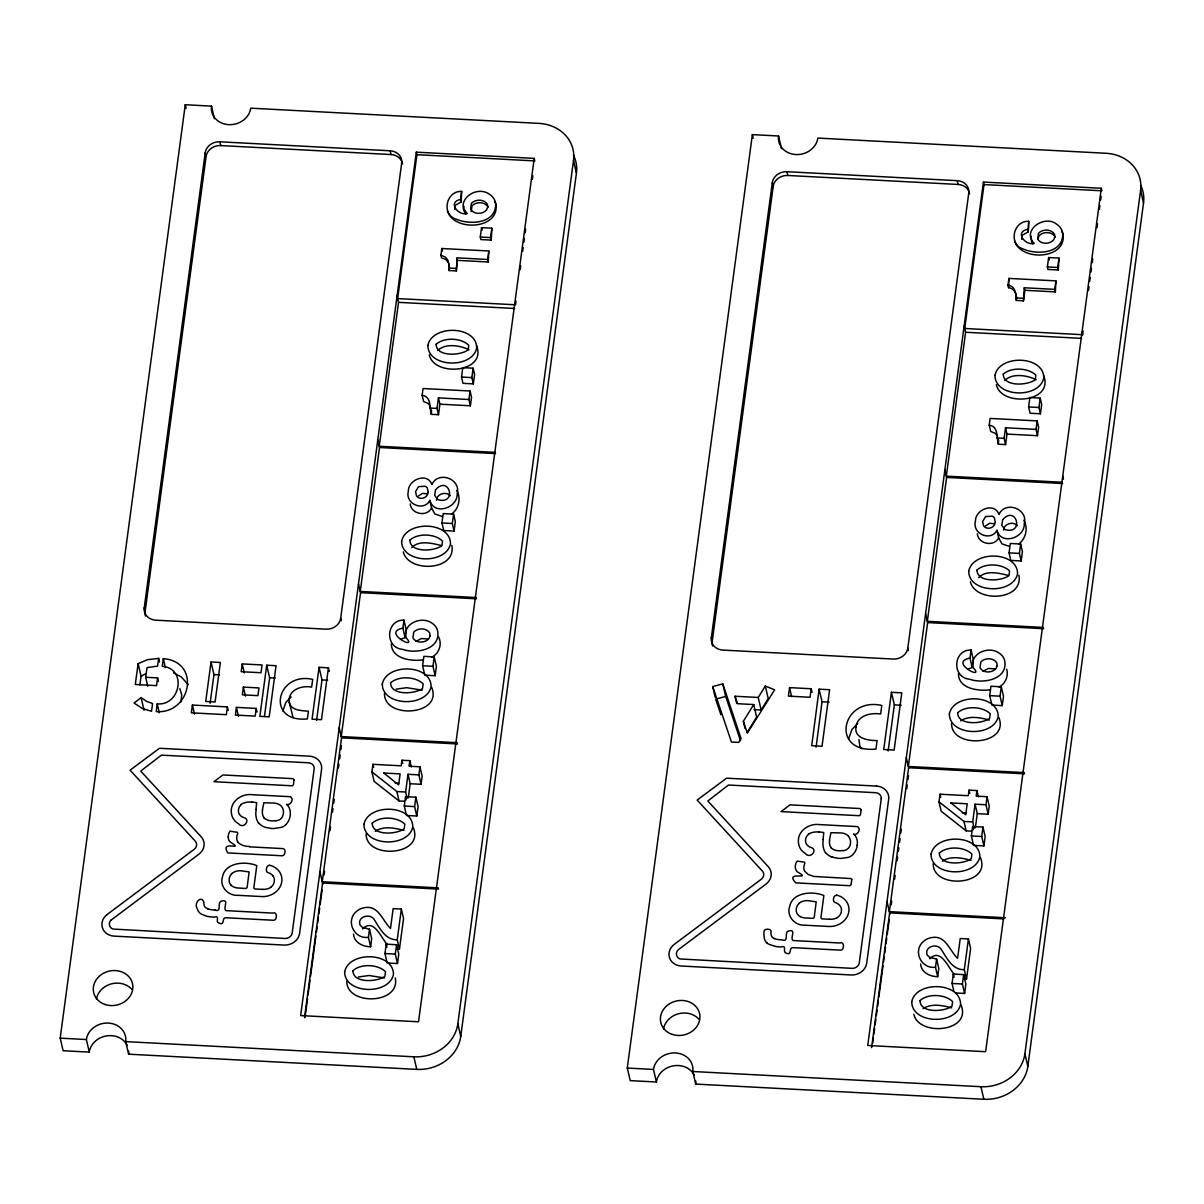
<?xml version="1.0" encoding="UTF-8"?>
<svg xmlns="http://www.w3.org/2000/svg" width="1204" height="1204" viewBox="0 0 1204 1204"><rect width="100%" height="100%" fill="white"/><g stroke="black" fill="none" stroke-linecap="round" stroke-linejoin="round"><path stroke-width="1.5" d="M391.315 643.824C391.481 658.889 411.091 661.372 422.619 659.942M958.399 673.728C958.565 688.778 978.19 691.262 989.703 689.832M289.246 702.218C287.59 690.088 301.737 684.986 311.64 687.153L312.679 679.372C276.213 671.275 265.332 722.897 307.381 718.938L308.405 711.233C301.677 710.526 290.932 710.751 289.246 702.218L293.099 717.614M858.904 739.482L859.897 746.345L861.944 748.828M463.961 206.245L463.871 209.135L467.197 213.575C457.595 215.832 447.542 201.685 460.56 199.488L461.644 191.406C446.112 190.623 440.845 214.824 456.557 219.309C470.252 225.103 495.913 223.628 495.672 204.078M1031.045 236.135L1031.542 241.583L1032.851 243.855M1062.756 233.967C1063.012 253.532 1037.336 254.992 1023.641 249.198C1007.929 244.713 1013.196 220.513 1028.728 221.295L1028.231 231.89L1022.346 235.201L1021.729 239.31M346.827 981.29C346.571 1005.897 400.691 1004.497 395.258 977.844M366.136 833.77C365.655 859.942 425.042 855.713 413.288 827.63M384.467 693.474C384.001 719.646 443.373 715.417 431.634 687.333M933.22 863.674C932.754 889.831 992.126 885.617 980.387 857.519M951.566 723.378C951.085 749.535 1010.472 745.306 998.718 717.223M439.896 404.183L438.497 414.703L431.303 414.327C429.241 407.704 431.709 396.583 422.152 395.288L423.055 388.516L470.072 390.999L471.532 397.29L470.388 405.778L439.896 404.183L438.437 397.892L468.928 399.502L470.388 405.778M431.303 414.327L431.514 410.037M457.776 260.395L488.282 261.99L487.695 259.477L457.204 257.867L456.376 270.915L449.182 270.539L448.806 263.721M449.182 270.539L449.393 266.25L447.753 259.944L445.209 256.994L440.905 255.263L441.808 248.506L488.824 250.989L488.282 261.99M1006.995 434.072L1005.581 444.607L998.387 444.231C996.34 437.609 998.793 426.472 989.236 425.178L990.139 418.42L1037.156 420.903L1038.631 427.179L1037.487 435.682L1006.995 434.072L1005.536 427.781L1036.027 429.392L1037.487 435.682M998.387 444.231L998.598 439.927M1024.875 290.284L1023.46 300.819L1016.281 300.443C1016.01 294.483 1015.694 286.055 1008.004 285.167L1008.907 278.41L1055.923 280.878L1055.366 291.895L1024.875 290.284L1024.288 287.771L1054.779 289.381L1055.366 291.895M1016.281 300.443C1017.576 294.95 1014.566 288.403 1008.591 287.681L1008.004 285.167M816.086 747.202L822.046 701.751L819.126 689.185L829.616 689.726L822.031 746.254L811.722 745.712L819.126 689.185M262.382 810.202L263.827 802.797L273.428 803.038A11.303 9.873 -13.1 0 1 281.254 806.063A12.115 10.58 -13.1 0 1 283.211 814.551L282.473 816.613A8.097 7.074 -13.1 0 1 280.442 819.081A7.104 6.201 -13.1 0 1 278.997 820.014L275.972 820.932M316.577 720.368L322.01 679.914L319.075 667.332L328.421 667.829L329.264 671.426M829.481 840.091L830.926 832.701L840.527 832.927A11.303 9.873 -13.1 0 1 848.594 836.208M60.2 1038.149L185.265 104.733L211.468 106.118A19.911 17.398 -13.1 0 0 228.76 124.644A19.911 17.398 -13.1 0 0 250.748 108.179L538.91 123.38A39.807 34.796 -13.1 0 1 573.51 160.448L576.43 173.03L460.741 1036.433A39.807 34.796 -13.1 0 1 416.765 1069.378L128.617 1054.177L125.683 1041.611A19.911 17.398 -13.1 0 0 108.39 1023.069A19.911 17.398 -13.1 0 0 86.387 1039.534L60.2 1038.149L63.12 1050.731L89.307 1052.1A19.911 17.398 -13.1 0 1 106.238 1035.952A19.911 17.398 -13.1 0 1 127.233 1045.433M145.518 616.117A13.274 11.604 -13.1 0 1 145.112 611.602L144.239 607.824L205.207 152.788A13.274 11.604 -13.1 0 1 219.865 141.801L390.141 150.786A13.274 11.604 -13.1 0 1 401.669 163.142L340.702 618.179L341.289 620.707M145.112 611.602L206.08 156.55L205.207 152.788M145.654 677.28L157.573 677.912L156.55 685.618L135.269 684.489L138.144 663.675L147.505 659.672L158.627 658.392L157.589 666.098L147.023 667.633L145.654 677.28L147.746 686.265M157.227 703.888L156.204 711.594C190.894 714.363 201.474 661.673 163.292 658.633L162.269 666.339C187.312 668.31 180.48 705.98 157.227 703.888L159.319 712.873M192.399 705.047L191.346 712.828L226.337 714.664L227.375 706.898L192.399 705.047L194.476 714.032M211.031 661.989L205.733 701.481L215.095 701.977L220.377 662.486L211.031 661.989L213.951 674.556L210.113 703.286M236.42 707.365L235.382 715.071L255.173 716.124L256.211 708.419L236.42 707.365L238.512 716.35M242.245 663.916L241.191 671.697L260.997 672.735L262.036 664.954L242.245 663.916L244.337 672.901M243.374 687.108L242.335 694.813L257.927 695.641L258.95 687.935L243.374 687.108L245.465 696.093M266.701 665.21L259.853 716.365L269.199 716.862L276.062 665.692L266.701 665.21L269.636 677.777L264.489 716.154M255.97 809.464L256.693 802.692L251.892 801.894M319.075 667.332L312.047 719.179L321.483 719.676L328.421 667.829M416.328 152.171L300.654 1015.574L418.525 1021.79L534.215 158.371L416.328 152.171L416.915 154.684L397.636 298.577L515.523 304.793L516.019 301.105M397.049 296.064L398.524 302.354L379.23 446.263L495.25 452.373M377.77 439.972L379.531 447.512L360.252 591.42L476.257 597.53M358.491 583.88L360.538 592.669L341.259 736.577L457.264 742.687M339.212 727.773L341.545 737.826L322.266 881.734L438.271 887.86M304.522 1017.666L322.567 882.999L438.572 889.109M305.063 1017.079L307.532 998.643M308.028 994.94L310 980.191M310.497 976.489L315.93 935.914M316.426 932.212L317.164 926.689M317.66 923.001L318.413 917.463M318.894 913.776L319.647 908.237M320.144 904.55L322.115 889.786M324.087 875.022L324.583 871.335M330.031 830.745L330.513 827.058M332.5 812.294L332.996 808.606M333.734 803.068L334.23 799.381M338.429 768.017L338.926 764.329M339.663 758.791L340.16 755.104M340.898 749.565L341.394 745.878M404.318 801.262L399.081 800.991L374.113 781.351L371.916 771.914L372.939 764.314L401.203 765.819L401.955 760.251L409.811 760.657L411.271 766.948M402.888 628.187L403.972 620.12C385.807 619.624 384.347 647.978 402.888 649.407C416.689 654.404 441.928 649.031 437.398 629.888A15.742 13.756 -13.1 0 0 432.101 623.205C421.656 615.515 402.001 623.597 406.184 637.879C418.631 651.198 380.84 632.296 402.888 628.187L405.086 637.623L400.721 639.324M454.645 209.421L455.247 205.297L461.147 202.001L461.644 191.406M405.086 637.623L406.169 629.541L403.972 620.12M438.497 414.703L437.022 408.427L438.437 397.892M456.376 270.915L457.204 257.867M353.509 934.123C354.096 942.536 363.036 946.856 370.606 946.75L368.409 937.329L369.493 929.187L362.404 927.366L360.131 925.169C356.7 916.951 369.869 912.722 374.113 919.45C379.787 928.058 385.145 940.068 397.23 939.812L399.427 949.234L396.899 948.933M370.606 946.75L371.69 938.608L369.493 929.187M407.072 798.297L405.613 792.021L407.99 774.307L418.872 774.879L421.054 784.301L410.173 783.729L407.99 774.307M409.811 760.657L409.074 766.226L419.955 766.797L422.137 776.234L421.054 784.301M422.604 665.752L423.868 656.346L434.208 656.902L436.405 666.324L435.156 675.715L424.801 675.173L422.604 665.752L432.958 666.294L435.156 675.715M441.973 522.972L443.222 513.581L453.577 514.123L455.323 521.663L454.074 531.069L443.719 530.512L441.973 522.972L452.313 523.514L454.074 531.069M461.523 377.048L462.787 367.656L473.127 368.198L474.587 374.489L473.322 383.88L462.983 383.339L461.523 377.048L471.863 377.604L473.322 383.88M480.276 237.037L481.54 227.646L491.879 228.188L491.217 240.093L480.863 239.551L480.276 237.037L490.63 237.579L491.217 240.093M406.109 813.904L404.273 806.048L405.537 796.657L415.877 797.198L418.074 806.62L416.81 816.026L406.47 815.469M387.161 962.989L384.964 953.568L386.228 944.162L396.567 944.719L398.765 954.14L397.501 963.531L388.892 963.08M408.276 797.906L410.173 783.729M432.958 666.294L434.208 656.902M452.313 523.514L453.577 514.123M468.928 399.502L470.072 390.999M471.863 377.604L473.127 368.198M487.695 259.477L488.824 250.989M490.63 237.579L491.879 228.188M416.81 816.026L414.612 806.59L415.877 797.198M418.872 774.879L419.955 766.797M397.501 963.531L395.318 954.11L396.567 944.719M397.23 939.812L401.353 909.05L393.151 908.614L390.502 928.419C382.556 920.955 378.613 905.047 364.767 907.65A13.906 12.16 -13.1 0 0 356.685 911.277C345.172 920.473 353.886 939.391 368.409 937.329M399.427 949.234L403.551 918.486L401.353 909.05M520.218 269.741L520.715 266.054M522.687 251.29L523.183 247.603M523.921 242.064L524.417 238.377M525.155 232.839L525.651 229.151M532.334 179.336L532.815 175.649M460.741 1036.433L457.821 1023.867L573.51 160.448M627.284 1068.053L752.365 134.622L778.552 136.007A19.911 17.398 -13.1 0 0 795.859 154.548A19.911 17.398 -13.1 0 0 817.847 138.084L1105.994 153.269A39.807 34.796 -13.1 0 1 1140.594 190.352L1143.529 202.919L1027.84 1066.338A39.807 34.796 -13.1 0 1 983.849 1099.267L695.701 1084.082L692.782 1071.5A19.911 17.398 -13.1 0 0 675.474 1052.958A19.911 17.398 -13.1 0 0 653.486 1069.423L627.284 1068.053L630.219 1080.62L656.406 1082.005A19.911 17.398 -13.1 0 1 673.337 1065.841A19.911 17.398 -13.1 0 1 694.317 1075.338M712.602 646.021A13.274 11.604 -13.1 0 1 712.211 641.491L711.323 637.729L772.306 182.677A13.274 11.604 -13.1 0 1 786.964 171.705L957.225 180.675A13.274 11.604 -13.1 0 1 968.769 193.031L907.801 648.083L908.373 650.596M712.211 641.491L773.179 186.454L772.306 182.677M789.553 687.619L788.409 696.123L810.066 697.266L811.21 688.763L789.553 687.619L791.63 696.604M823.069 839.369L823.777 832.581L818.976 831.798M891.442 692.3L883.736 749.505L894.136 750.062L901.796 692.842L891.442 692.3L894.361 704.867L888.146 751.01M983.427 182.06L867.738 1045.478L985.624 1051.694L1101.299 188.275L983.427 182.06L984.014 184.573L964.735 328.481L1082.607 334.697L1083.103 331.01M964.148 325.968L965.608 332.244L946.329 476.152L1062.334 482.262M944.869 469.861L946.615 477.416L927.336 621.309L1043.341 627.434M925.59 613.769L927.637 622.573L908.343 766.466L1024.363 772.592M906.296 757.677L908.644 767.731L889.365 911.639L1005.37 917.749M871.606 1047.57L889.651 912.888L1003.79 918.908M872.644 1043.296L873.382 1037.758M873.878 1034.07L874.616 1028.532M875.112 1024.845L875.85 1019.306M876.346 1015.619L877.099 1010.081M877.581 1006.394L878.333 1000.855M878.83 997.168L883.029 965.804M883.525 962.116L884.263 956.578M884.759 952.891L885.497 947.352M885.994 943.665L886.731 938.127M887.228 934.439L889.199 919.675M891.186 904.926L891.682 901.239M894.647 879.101L895.144 875.398M897.115 860.649L897.612 856.962M898.35 851.424L898.846 847.736M899.584 842.198L900.08 838.511M900.818 832.972L901.314 829.285M906.762 788.695L907.244 785.008M907.997 779.47L908.493 775.782M971.402 831.151L966.165 830.88L941.197 811.24L939 801.819L940.023 794.219L968.302 795.709L969.039 790.14L976.911 790.561L978.37 796.852M1008.591 287.681L1008.907 278.41M969.972 658.091L971.056 650.009C952.906 649.528 951.446 677.867 969.972 679.297C983.788 684.293 1009.027 678.936 1004.482 659.792A15.742 13.756 -13.1 0 0 999.185 653.11C988.755 645.404 969.1 653.501 973.284 667.784C985.73 681.103 947.924 662.185 969.972 658.091L972.17 667.513L967.82 669.213M1028.231 231.89L1028.728 221.295M972.17 667.513L973.253 659.446L971.056 650.009M1005.581 444.607L1004.121 438.316L1005.536 427.781M1023.46 300.819L1024.288 287.771M920.609 964.028C921.195 972.426 930.135 976.745 937.69 976.655L935.493 967.218L936.592 959.076L929.488 957.255L927.215 955.058C923.784 946.841 936.953 942.612 941.212 949.354C946.871 957.948 952.244 969.957 964.314 969.702L966.511 979.138L963.983 978.822M937.69 976.655L938.789 968.513L936.592 959.076M974.171 828.201L972.697 821.911L975.074 804.197L985.956 804.769L988.153 814.205L977.272 813.633L975.074 804.197M976.911 790.561L976.158 796.13L987.039 796.702L989.236 806.123L988.153 814.205M989.703 695.641L990.967 686.25L1001.307 686.792L1003.504 696.228L1002.24 705.619L991.9 705.077L989.703 695.641L1000.042 696.183L1002.24 705.619M1009.057 552.877L1010.322 543.471L1020.661 544.027L1022.422 551.567L1021.158 560.959L1010.818 560.417L1009.057 552.877L1019.412 553.419L1021.158 560.959M1028.607 406.952L1029.871 397.561L1040.211 398.103L1041.686 404.393L1040.422 413.785L1030.082 413.243L1028.607 406.952L1038.962 407.494L1040.422 413.785M1047.375 266.927L1048.639 257.536L1058.978 258.077L1058.301 269.997L1047.962 269.455L1047.375 266.927L1057.714 267.484L1058.301 269.997M971.372 835.937L972.621 826.546L982.961 827.088L985.158 836.524L983.909 845.915L973.554 845.374L971.372 835.937L981.711 836.494L983.909 845.915M953.884 991.313L952.063 983.457L953.312 974.066L963.667 974.608L965.864 984.044L964.6 993.435L955.976 992.984M975.375 827.795L977.272 813.633M1000.042 696.183L1001.307 686.792M1019.412 553.419L1020.661 544.027M1036.027 429.392L1037.156 420.903M1038.962 407.494L1040.211 398.103M1054.779 289.381L1055.923 280.878M1057.714 267.484L1058.978 258.077M981.711 836.494L982.961 827.088M985.956 804.769L987.039 796.702M964.6 993.435L962.402 983.999L963.667 974.608M964.314 969.702L968.437 938.954L960.25 938.518L957.586 958.324C949.64 950.844 945.697 934.936 931.866 937.555A13.906 12.16 -13.1 0 0 923.769 941.167C912.256 950.362 920.985 969.28 935.493 967.218M966.511 979.138L970.635 948.376L968.437 938.954M1088.536 290.42L1089.033 286.733M1089.77 281.194L1090.267 277.507M1091.02 271.969L1091.501 268.281M1092.254 262.743L1092.75 259.056M1096.949 227.691L1097.446 224.004M1099.418 209.24L1099.914 205.553M1100.652 200.014L1101.148 196.327M1027.84 1066.338L1024.905 1053.771L1140.594 190.352M139.875 684.925L141.064 676.242L138.144 663.675M180.811 702.158L181.744 695.129L179.893 688.658M282.85 710.917L285.89 702.338L291.157 696.996M848.594 738.94L851.935 729.473L857.745 723.574M436.375 500.127C437.157 493.685 445.947 491.172 450.311 495.702M1003.459 530.016C1004.241 523.589 1013.031 521.061 1017.41 525.606M1037.968 238.558L1039.112 235.743C1043.206 231.394 1051.769 231.394 1055.05 236.706M758.234 697.462L765.308 686.039L774.669 689.847L747.308 733.131L743.35 721.286L753.734 704.551L737.48 703.693L735.027 696.243L758.234 697.462L761.154 710.029L754.02 709.653M761.154 710.029L768.227 698.606L765.308 686.039M747.217 732.333L756.654 717.117L753.734 704.551M437.624 350.56C445.39 342.944 460.063 345.367 469.033 349.762M411.693 547.639C418.887 539.889 432.131 543.245 441.176 545.517M1004.723 380.464C1012.474 372.834 1027.162 375.257 1036.132 379.666M978.777 577.544C985.971 569.793 999.23 573.149 1008.275 575.422M429.903 500.397C433.756 515.809 457.836 508.148 457.174 493.76C461.282 478.756 438.06 470.553 431.905 484.535C427.48 471.968 408.111 479.463 408.337 491.247C404.815 504.04 423.808 511.986 429.903 500.397L431.529 507.937C427.059 517.299 411.256 514.289 410.218 503.919M997.002 530.302C1000.855 545.713 1024.935 538.053 1024.273 523.665C1028.366 508.66 1005.144 500.458 998.989 514.439C994.564 501.857 975.195 509.367 975.436 521.151C971.899 533.944 990.892 541.875 997.002 530.302L998.628 537.842C994.158 547.188 978.34 544.193 977.317 533.823M362.585 928.916C373.977 917.508 381.126 938.217 387.417 944.688M929.669 958.82C941.061 947.397 948.21 968.106 954.516 974.578M110.918 920.217L198.675 854.373A14.117 12.341 -13.1 0 0 201.279 836.915L140.718 771.087L161.381 755.134L308.645 762.794A6.607 5.764 -13.1 0 1 314.184 768.709L292.166 933.13A6.607 5.764 -13.1 0 1 285.213 938.473L112.935 929.052A6.261 5.478 -13.1 0 1 110.587 927.381L109.955 926.418A6.622 5.779 -13.1 0 1 110.858 920.187M418.39 496.003L422.559 493.369L427.239 493.821M985.474 525.907L989.658 523.258L994.338 523.725M230.16 831.227L237.429 832.31L237.745 833.695A7.856 6.863 -13.1 0 0 236.932 835.937L236.782 836.961A8.594 7.51 -13.1 0 0 236.767 837.894L236.782 838.977A7.585 6.637 -13.1 0 0 237.474 841.144L237.775 841.641M808.561 834.417L808.065 834.839A7.901 6.908 -13.1 0 0 806.514 836.765L806.229 837.307A10.023 8.759 -13.1 0 0 805.566 839.715L805.506 840.693A8.488 7.42 -13.1 0 0 806.575 844.26A9.587 8.368 -13.1 0 0 807.523 845.419A8.624 7.54 -13.1 0 0 810.999 847.481C818.359 849.527 810.337 859.837 805.145 853.35C801.322 851.153 798.703 846.999 798.448 842.589C797.078 831.121 809.013 823.1 819.548 824.605L857.594 826.606C862.094 829.737 856.194 836.088 853.606 834.357M415.967 641.476L421.219 638.556L427.631 638.933M983.051 671.38L988.318 668.461L994.73 668.822M451.651 514.018C458.874 508.946 461.222 497.914 456.752 490.344M1018.75 543.922C1025.974 538.85 1028.306 527.819 1023.836 520.248M270.945 887.077L271.442 886.686A8.563 7.48 -13.1 0 0 273.489 884.082L273.94 882.968A11.303 9.873 -13.1 0 0 274.346 880.907L274.331 879.371A8.985 7.841 -13.1 0 0 272.872 875.805M141.124 697.658L134.05 703.016L142.569 708.629L151.538 711.278L152.577 703.512L146.918 701.556L141.124 697.658L144.044 710.24M107.066 914.573L194.25 849.287A6.607 5.764 -13.1 0 0 195.259 841.144L130.077 770.184L159.485 748.271L309.368 756.172A14.117 12.341 -13.1 0 1 321.573 769.326L299.6 933.356A14.117 12.341 -13.1 0 1 284.144 945.08L113.748 936.095A14.117 12.326 -13.1 0 1 102.37 927.682A14.117 12.326 -13.1 0 1 107.066 914.573M375.257 831.302C383.459 825.688 394.972 827.976 403.927 830.474M960.687 720.895C968.889 715.281 980.402 717.569 989.357 720.082M942.356 861.206C950.558 855.577 962.071 857.865 971.011 860.378M923.047 1008.711C931.249 1003.098 942.762 1005.385 951.717 1007.899M837.231 917.538L838.541 916.575A8.563 7.48 -13.1 0 0 840.588 913.986L841.039 912.858A11.303 9.873 -13.1 0 0 841.43 910.796L841.43 909.276A8.985 7.841 -13.1 0 0 839.971 905.709A10.4 9.09 -13.1 0 0 835.772 902.744C831.979 902.714 833.213 895.054 836.268 895.385M431.845 657.098C438.286 654.043 441.627 646.096 439.58 639.324A15.742 13.756 -13.1 0 0 438.361 636.735M998.944 687.002C1005.385 683.947 1008.726 675.986 1006.679 669.213M141.064 676.242L145.534 673.909M396.146 689.155L406.726 687.695L422.258 690.178M358.506 976.971L369.086 975.511L384.618 977.994M712.723 686.581L722.791 683.872L741.077 738.669L738.759 742.401L731.445 742.025L712.723 686.581L715.236 697.357M740.46 740.641L725.711 696.439L715.658 699.148L720.91 714.74M1027.644 229.377C1014.626 231.589 1024.679 245.736 1034.281 243.464C1021.052 230.4 1044.801 214.011 1056.856 224.395A15.742 13.756 -13.1 0 1 1062.154 231.078C1070.988 258.664 1021.684 263.044 1014.46 240.875M843.071 850.837L846.081 849.919A7.104 6.201 -13.1 0 0 847.074 849.317A8.097 7.074 -13.1 0 0 849.572 846.502L850.31 844.44A12.145 10.61 -13.1 0 0 848.474 836.298M416.915 154.684L534.802 160.9L534.215 158.371M984.014 184.573L1101.886 190.789L1101.299 188.275M206.08 156.55A13.274 11.604 -13.1 0 1 220.753 145.579L391.014 154.548A13.274 11.604 -13.1 0 1 402.512 163.864M773.179 186.454A13.274 11.604 -13.1 0 1 787.837 175.468L958.113 184.453A13.274 11.604 -13.1 0 1 969.596 193.769M448.595 268.025L455.789 268.402M1015.694 297.93L1022.873 298.306M398.524 302.354L514.529 308.465M965.608 332.244L1081.613 338.369M429.843 408.036L437.022 408.427M996.927 437.94L1004.121 438.316M379.531 447.512L495.536 453.622M946.615 477.416L1062.62 483.526M360.538 592.669L476.543 598.794M927.637 622.573L1043.642 628.684M894.361 704.867L901.269 705.228M822.046 701.751L829.044 702.128M322.01 679.914L327.608 680.2M213.951 674.556L219.564 674.857M269.636 677.777L275.249 678.078M341.545 737.826L457.565 743.952M908.644 767.731L1024.649 773.841M876.467 786.077L726.569 778.175L697.161 800.073L762.343 871.034A6.607 5.764 -13.1 0 1 761.334 879.191L674.15 944.463A14.117 12.326 -13.1 0 0 669.454 957.571A14.117 12.326 -13.1 0 0 680.832 965.999L851.228 974.969A14.117 12.341 -13.1 0 0 866.684 963.245L888.672 799.23A14.117 12.341 -13.1 0 0 876.467 786.077M395.062 782.931L398.69 783.127M962.162 812.835L965.789 813.031M371.916 771.914L396.884 791.555L405.613 792.021M939 801.819L963.968 821.444L972.697 821.911M404.273 806.048L414.612 806.59M249.514 846.848L283.301 848.624C286.296 849.016 285.167 855.924 282.248 855.788L227.782 852.914C219.113 838.962 246.188 852.191 229.964 841.792A9.843 8.609 -13.1 0 1 228.233 837.668L228.203 836.629M262.382 889.395L254.766 888.973L253.803 888.01L256.783 865.646C246.654 861.131 225.374 861.808 222.514 876.768C219.248 886.46 228.083 896.002 237.85 895.309L261.78 896.574A18.12 15.833 -13.1 0 0 281.51 883.029A18.12 15.833 -13.1 0 0 269.305 865.134M829.466 919.284L821.85 918.878L820.902 917.915L823.867 895.535C813.754 891.02 792.458 891.697 789.598 906.657C786.438 916.078 794.73 925.59 804.317 925.184M804.949 925.214L828.879 926.478A18.12 15.833 -13.1 0 0 848.594 912.918A18.12 15.833 -13.1 0 0 836.389 895.024M214.974 910.058C222.108 912.888 216.946 902.172 221.31 901.149C230.039 898.56 222.439 908.358 225.961 910.645L272.571 913.099C277.703 910.856 277.356 920.639 273.489 920.262L225.389 917.719C221.702 918.125 225.043 926.373 218.556 922.851C215.2 922.083 220.482 914.92 214.041 917.132A39.762 34.735 -13.1 0 1 206.426 916.169L201.354 914.137A11.483 10.038 -13.1 0 1 200.225 913.339A11.062 9.662 -13.1 0 1 197.366 908.975C193.257 903.301 201.414 894.497 203.927 902.368A11.197 9.782 -13.1 0 0 203.852 903.873L204.319 905.92A5.719 4.997 -13.1 0 0 205.478 907.5L207.946 908.869M384.964 953.568L395.318 954.11M952.063 983.457L962.402 983.999M125.683 1041.611L413.845 1056.796A39.807 34.796 -13.1 0 0 457.821 1023.867M692.782 1071.5L980.929 1086.7A39.807 34.796 -13.1 0 0 1024.905 1053.771M1009.253 546.345L1001.999 543.892L998.628 537.842M442.154 516.456L434.915 513.988L431.529 507.937M269.169 865.48C266.129 865.164 264.88 872.825 268.688 872.855A10.4 9.09 -13.1 0 1 272.887 875.805M774.804 946.299L768.438 944.026A11.483 10.038 -13.1 0 1 766.978 942.943M831.874 857.022L837.984 858.286A33.276 29.077 -13.1 0 0 840.994 858.422L848.323 857.383A10.46 9.135 -13.1 0 0 852.567 854.855A17.864 15.607 -13.1 0 0 857.263 845.298M173.496 672.901L181.292 676.919L188.245 684.715M774.443 938.533L772.562 937.389A5.719 4.997 -13.1 0 1 771.403 935.809L770.951 933.777A11.197 9.782 -13.1 0 1 771.027 932.272C772.486 928.209 762.719 927.983 764.043 932.468A28.189 24.637 -13.1 0 0 763.908 934.259L764.299 938.413A11.303 9.873 -13.1 0 0 766.933 942.988M800.208 916.545L799.938 916.379A9.948 8.699 -13.1 0 1 798.041 914.829L797.665 914.393A8.548 7.48 -13.1 0 1 796.416 911.879L796.205 910.164A11.197 9.782 -13.1 0 1 797.319 905.679A8.849 7.736 -13.1 0 1 799.305 903.331M286.522 804.453C289.11 806.183 294.995 799.832 290.51 796.717L252.449 794.715C241.733 793.135 229.678 801.548 231.409 813.167C231.815 817.561 234.569 821.625 238.467 823.686C243.72 829.932 251.019 819.232 243.915 817.591A8.624 7.54 -13.1 0 1 240.424 815.529A9.587 8.368 -13.1 0 1 239.491 814.356A8.488 7.42 -13.1 0 1 238.407 810.804L238.422 810.307A10.249 8.955 -13.1 0 1 238.904 807.974L239.415 806.861A7.901 6.908 -13.1 0 1 240.966 804.934M997.544 436.134L995.001 433.199L990.696 431.468L989.236 425.178M448.339 262.457L445.796 259.522L441.492 257.776L440.905 255.263M430.46 406.245L427.917 403.31L423.612 401.564L422.152 395.288M230.942 884.94L230.566 884.489A8.548 7.48 -13.1 0 1 229.332 881.99L229.151 880.861A11.122 9.722 -13.1 0 1 229.964 876.316A8.849 7.736 -13.1 0 1 231.74 873.848M487.966 206.817C484.67 201.489 476.107 201.504 472.028 205.854L471.185 211.648M465.767 213.966C455.488 199.112 477.266 184.844 489.772 194.491A15.742 13.756 -13.1 0 1 495.07 201.173C503.889 228.775 454.585 233.155 447.376 210.986M1043.582 375.482C1054.523 402.497 1001.367 407.313 996.325 384.678M961.078 1005.039C972.019 1032.039 918.863 1036.87 913.821 1014.235M476.498 345.593C487.439 372.593 434.268 377.424 429.241 354.789M1082.02 332.184L1082.607 334.697M1048.639 257.536L1049.211 260.049M1062.741 476.077L1063.478 479.222M957.225 180.675L958.113 184.453M969.039 790.14L969.777 793.285M972.621 826.546L973.359 829.691M963.968 821.444L966.165 830.88M940.023 794.219L940.76 797.364M786.964 171.705L787.837 175.468M778.552 136.007L781.471 148.589M980.929 1086.7L983.849 1099.267M953.312 974.066L954.05 977.212M752.365 134.622L753.192 138.219M887.017 901.57L889.952 914.152M811.21 688.763L812.053 692.36M743.35 721.286L745.02 728.465M735.027 696.243L736.697 703.422M722.791 683.872L725.711 696.439M481.54 227.646L482.127 230.16M460.56 199.488L461.147 202.001M653.486 1069.423L656.406 1082.005M441.808 248.506L442.395 251.019M390.141 150.786L391.014 154.548M401.955 760.251L402.693 763.396M405.537 796.657L406.26 799.787M396.884 791.555L399.081 800.991M372.939 764.314L373.661 767.46M219.865 141.801L220.753 145.579M211.468 106.118L214.387 118.684M413.845 1056.796L416.765 1069.378M386.228 944.162L386.966 947.307M185.265 104.733L186.108 108.33M319.933 871.681L322.853 884.248M256.211 708.419L257.039 712M227.375 706.898L228.218 710.48M163.292 658.633L165.384 667.618M158.627 658.392L159.455 661.974M157.573 677.912L158.416 681.494M86.387 1039.534L89.307 1052.1M970.379 581.758C975.481 602.903 1023.746 600.931 1018.9 575.271M403.295 551.868C408.382 573.014 456.647 571.042 451.816 545.382M1061.522 231.002A15.742 13.756 -13.1 0 1 1062.741 233.591M842.966 850.43A13.048 11.393 -13.1 0 1 830.956 847.827M853.982 834.071A16.209 14.162 -13.1 0 1 857.128 845.283M825.553 853.064A24.08 21.04 -13.1 0 1 823.34 839.399M831.889 856.992A14.388 12.567 -13.1 0 1 825.884 852.914M808.366 834.146A14.598 12.747 -13.1 0 1 818.916 832.054M837.307 917.674A12.401 10.836 -13.1 0 1 829.481 919.224M800.178 916.59A12.687 11.092 -13.1 0 0 805.581 917.975L813.106 918.381L814.205 917.433L816.207 901.841L808.215 900.682A11.679 10.204 -13.1 0 0 799.155 903.166M831.076 847.661A12.883 11.257 -13.1 0 1 829.631 840.106M774.383 938.668A23.478 20.513 -13.1 0 0 782.073 939.842C789.177 942.913 784.045 932.031 788.394 931.038C797.138 928.45 789.523 938.247 793.06 940.535L839.655 942.988C844.787 940.76 844.44 950.543 840.573 950.152L792.488 947.623C788.545 948.045 792.473 956.563 785.219 952.71C783.142 950.739 787.01 944.899 780.659 947.006A40.424 35.322 -13.1 0 1 774.789 946.314M128.723 1051.182A19.911 17.398 -13.1 0 1 128.617 1054.177M573.51 155.241A39.807 34.796 -13.1 0 1 576.43 173.03M340.702 618.179A13.274 11.604 -13.1 0 1 326.043 629.165L155.767 620.18A13.274 11.604 -13.1 0 1 144.239 607.824M96.455 998.974A19.911 17.398 -13.1 0 1 111.34 983.879A19.911 17.398 -13.1 0 1 131.973 989.477M271.081 887.258A12.19 10.64 -13.1 0 1 262.397 889.32M286.642 804.347A14.568 12.732 -13.1 0 1 290.284 813.061L290.33 814.205A23.854 20.844 -13.1 0 1 290.149 815.906A17.864 15.607 -13.1 0 1 285.529 824.996M285.468 824.951A10.264 8.97 -13.1 0 1 281.721 827.283L273.91 828.533A33.276 29.077 -13.1 0 1 270.9 828.397L265.377 827.329A14.629 12.792 -13.1 0 1 258.77 823.024M258.469 823.175A24.08 21.04 -13.1 0 1 256.241 809.509M240.71 804.603A14.388 12.567 -13.1 0 1 251.817 802.18M214.974 909.968A24.2 21.145 -13.1 0 1 207.901 908.96M228.293 836.614A9.978 8.729 -13.1 0 1 230.084 831.181M249.514 846.427A16.013 13.981 -13.1 0 1 237.429 841.912M264.158 818.028A12.883 11.257 -13.1 0 1 262.547 810.217M275.882 820.541A13.048 11.393 -13.1 0 1 264.127 818.133M230.777 885.075A12.01 10.505 -13.1 0 0 238.497 888.04L246.022 888.492L247.106 887.544L249.123 871.937L241.116 870.778A11.573 10.114 -13.1 0 0 231.559 873.668M494.423 201.113A15.742 13.756 -13.1 0 1 495.642 203.687M1140.609 185.145A39.807 34.796 -13.1 0 1 1143.529 202.919M695.822 1081.072A19.911 17.398 -13.1 0 1 695.701 1084.082M907.801 648.083A13.274 11.604 -13.1 0 1 893.127 659.055L722.867 650.085A13.274 11.604 -13.1 0 1 711.323 637.729M663.539 1028.878A19.911 17.398 -13.1 0 1 678.424 1013.783A19.911 17.398 -13.1 0 1 699.072 1019.367M855.984 726.915C854.027 738.624 868.671 740.611 877.084 740.595L875.955 749.099C829.556 753.463 841.566 696.499 881.795 705.439L880.651 714.017C870.989 712.482 857.308 715.342 855.984 726.915M851.785 879.477L851.017 884.97L849.738 885.708L795.709 882.863C783.849 869.86 813.814 881.193 797.063 871.681A9.918 8.669 -13.1 0 1 795.287 867.046L795.287 866.519A12.431 10.851 -13.1 0 1 795.528 864.638A9.256 8.082 -13.1 0 1 797.214 861.101L804.528 862.199L804.829 863.599A8.112 7.089 -13.1 0 0 803.971 866.188L803.881 866.865A8.594 7.51 -13.1 0 0 803.851 867.783L803.881 868.867A7.585 6.637 -13.1 0 0 804.558 871.034L808.155 874.45L813.874 876.437L850.792 878.559L851.785 879.477M344.645 971.869C344.705 994.308 389.118 995.347 393.467 974.442C393.542 951.867 348.889 950.784 344.645 971.869M363.939 824.349C363.999 846.788 408.427 847.827 412.776 826.922C412.852 804.347 368.183 803.264 363.939 824.349M382.285 684.053C382.345 706.492 426.758 707.531 431.107 686.626C431.182 664.051 386.529 662.968 382.285 684.053M401.639 541.273C401.7 563.713 446.127 564.751 450.477 543.847C450.537 521.272 405.883 520.188 401.639 541.273M427.871 345.458C427.932 367.897 472.359 368.936 476.709 348.031C476.784 325.456 432.131 324.373 427.871 345.458M911.729 1001.758C911.789 1024.198 956.217 1025.236 960.566 1004.332C960.626 981.757 915.973 980.673 911.729 1001.758M931.038 854.238C931.098 876.678 975.526 877.731 979.86 856.812C979.936 834.252 935.282 833.153 931.038 854.238M949.369 713.942C949.429 736.381 993.857 737.42 998.206 716.515C998.266 693.94 953.613 692.857 949.369 713.942M968.723 571.178C968.799 593.617 1013.211 594.656 1017.561 573.751C1017.636 551.176 972.982 550.093 968.723 571.178M994.971 375.347C995.031 397.787 1039.458 398.825 1043.793 377.921C1043.868 355.346 999.215 354.262 994.971 375.347M881.283 798.598L859.25 963.034A6.607 5.764 -13.1 0 1 852.297 968.362L680.019 958.956A6.261 5.478 -13.1 0 1 677.671 957.27L677.054 956.307A6.637 5.794 -13.1 0 1 678.409 949.625L765.774 884.278A14.117 12.341 -13.1 0 0 768.378 866.82L707.817 800.991L728.48 785.038L875.729 792.699A6.607 5.764 -13.1 0 1 881.268 798.598M294.062 779.816L293.34 784.993L292.226 785.806L213.936 781.697L222.936 774.97L292.993 778.657L294.062 779.816M861.161 809.72L860.439 814.897L859.31 815.71L781.035 811.601L790.02 804.859L860.092 808.546L861.161 809.72M383.805 773.028L398.644 784.903L400.119 773.886L383.805 773.028M950.889 802.933L965.743 814.792L967.218 803.79L950.889 802.933M436.164 344.284C436.164 357.106 460.5 355.707 468.145 349.867L468.762 345.262C461.192 337.782 444.08 337.045 436.164 344.284M409.932 540.099C409.917 552.937 434.253 551.522 441.898 545.683L442.515 541.093C434.945 533.598 417.833 532.86 409.932 540.099M390.578 682.879C390.563 695.701 414.898 694.302 422.544 688.462L423.161 683.857C415.591 676.377 398.479 675.64 390.578 682.879M372.232 823.175C372.232 835.997 396.567 834.598 404.213 828.758L404.83 824.153C397.245 816.673 380.148 815.936 372.232 823.175M352.922 970.68C352.922 983.517 377.258 982.118 384.904 976.278L385.521 971.673C377.951 964.193 360.839 963.456 352.922 970.68M1003.263 374.173C1003.248 387.011 1027.584 385.596 1035.229 379.757L1035.846 375.166C1028.276 367.671 1011.164 366.934 1003.263 374.173M977.016 570.004C977.016 582.826 1001.352 581.427 1008.997 575.587L1009.614 570.982C1002.044 563.502 984.932 562.765 977.016 570.004M957.662 712.768C957.647 725.606 981.997 724.191 989.628 718.352L990.245 713.761C982.675 706.266 965.563 705.529 957.662 712.768M939.331 853.064C939.316 865.902 963.651 864.502 971.297 858.648L971.914 854.057C964.344 846.578 947.232 845.825 939.331 853.064M920.022 1000.584C920.006 1013.422 944.342 1012.007 951.988 1006.168L952.605 1001.577C945.035 994.083 927.923 993.345 920.022 1000.584M428.218 492.301C427.766 496.951 422.604 499.72 418.435 497.719L416.599 496.214L415.531 491.638L418.571 486.642L425.494 486.281L427.239 487.725L428.218 492.301M995.317 522.205C994.865 526.84 989.703 529.625 985.519 527.623L983.698 526.103L982.614 521.528L985.655 516.531L992.578 516.185L994.338 517.63L995.317 522.205M435.517 489.817L434.704 495.476L437.94 499.675C457.565 505.213 449.227 474.406 435.517 489.817M1002.616 519.722L1001.803 525.365L1005.039 529.579C1024.664 535.118 1016.326 504.31 1002.616 519.722M487.755 207.058L486.627 209.887C482.699 214.538 473.729 214.733 470.598 209.135L471.441 203.341C475.52 198.991 484.098 198.976 487.379 204.304L487.755 207.058M430.084 635.772L428.955 638.602C425.027 643.252 416.057 643.448 412.927 637.849L413.77 632.055C417.848 627.69 426.427 627.69 429.708 633.003L430.084 635.772M1054.839 236.962L1053.711 239.792C1049.783 244.442 1040.828 244.638 1037.682 239.039L1038.525 233.23C1042.619 228.88 1051.182 228.88 1054.463 234.193L1054.839 236.962M997.168 665.661L996.039 668.506C992.111 673.141 983.156 673.352 980.011 667.738L980.854 661.944C984.947 657.595 993.511 657.58 996.792 662.907L997.168 665.661M105.079 1004.497A19.911 17.398 -13.1 0 0 132.756 985.158A19.911 17.398 -13.1 0 0 101.407 974.548A19.911 17.398 -13.1 0 0 105.079 1004.497M672.163 1034.386A19.911 17.398 -13.1 0 0 699.84 1015.047A19.911 17.398 -13.1 0 0 668.491 1004.452A19.911 17.398 -13.1 0 0 672.163 1034.386"/></g></svg>
